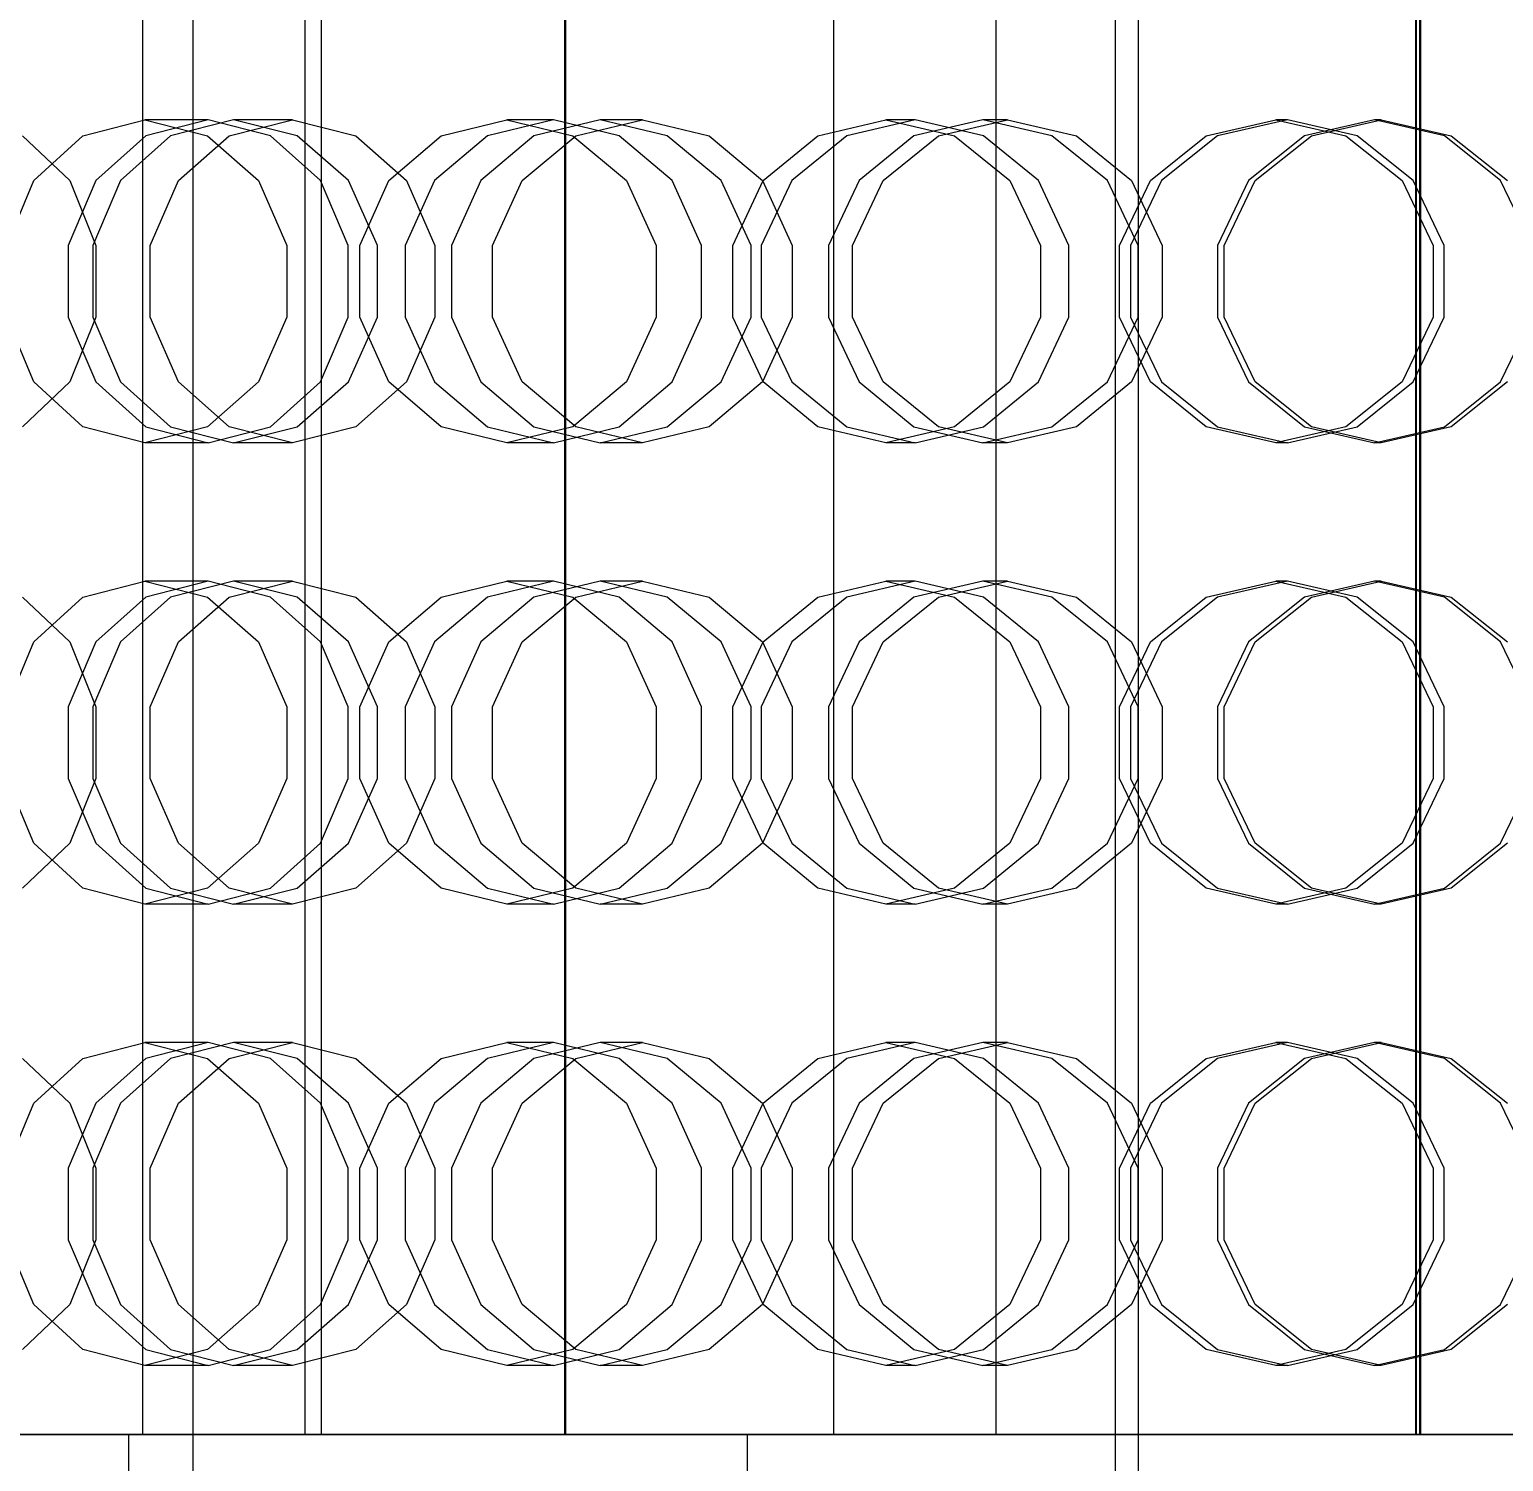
# Model space of a CAD drawing. Header units: millimetres. Extents: x -191664 to 191490, y -197311 to 10263.
# Drawn here: x 1380.8 to 1572.5, y -110393.5 to -110207.2 of the extents above; entities that cross this region are included whole.
import ezdxf

# ---------------------------------------------------------------- set-up
doc = ezdxf.new("R2010")
doc.units = ezdxf.units.MM
doc.layers.add('DET_briquetadora_superior', color=7, linetype='Continuous', lineweight=0)
doc.layers.add('R15_COTAS_TRANSPORTE_P', color=1, linetype='Continuous', lineweight=0)
doc.dimstyles.new('PLANTA_20', dxfattribs={"dimtxt": 50, "dimasz": 30, "dimexe": 30, "dimexo": 16, "dimgap": 20, "dimtad": 1, "dimtih": 1, "dimtoh": 1, "dimdec": 1, "dimzin": 0, "dimdsep": 46, "dimcen": 0.09, "dimadec": 0, "dimazin": 0, "dimtfac": 1, "dimtdec": 4, "dimtofl": 0, "dimtmove": 0, "dimatfit": 3, "dimfxl": 1, "dimtolj": 1, "dimtzin": 0, "dimarcsym": 0})

# ---------------------------------------------------------------- blocks, each defined once
blk = doc.blocks.new('*D133')
at = {"layer": 'Defpoints', "color": 0, "transparency": 16777216}
for p in [(439.69, -194147.98), (217.89, -194406.09), (-500, -194490), (-500, -194490), (500, -194490)]:
    blk.add_point(p, dxfattribs=at)
at = {"layer": 'R15_COTAS_TRANSPORTE_P', "color": 0, "lineweight": -2, "transparency": 16777216}
blk.add_arc((-500, -194490), 722.77, 2.37834, 17.62166, dxfattribs=at)
at = {"layer": 'R15_COTAS_TRANSPORTE_P', "color": 0, "transparency": 16777216}
for points in [[(184.12, -194272.81), (193.59, -194269.58), (179.18, -194242.8)], [(227.15, -194459.9), (217.15, -194460.11), (222.77, -194490)]]:
    blk.add_solid(points, dxfattribs=at)

msp = doc.modelspace()

# ---------------------------------------------------------------- linework, layer by layer
at = {"layer": 'DET_briquetadora_superior', "color": 253, "true_color": 0xa8b8bb}
for p, q in [((1522, -109885), (1522, -110535)), ((1525, -109885), (1525, -110535))]:
    msp.add_line(p, q, dxfattribs=at)
at = {"layer": 'DET_briquetadora_superior', "color": 8, "true_color": 0x6f7d84}
msp.add_line((1402, -110019), (1402, -110401), dxfattribs=at)
at = {"layer": 'DET_briquetadora_superior', "color": 9, "true_color": 0xb9c3c2}
for p, q in [((1395.53, -110390), (1395.53, -110030)), ((1416.63, -110390), (1416.63, -110030)), ((1418.72, -110030), (1418.72, -110390)), ((1450.4, -110390), (1450.4, -110030)), ((1450.5, -110030), (1450.5, -110390)), ((1485.42, -110390), (1485.42, -110030)), ((1506.52, -110390), (1506.52, -110030)), ((1561.07, -110030), (1561.07, -110390)), ((1561.16, -110030), (1561.16, -110390)), ((1561.64, -110390), (1561.64, -110030)), ((1561.73, -110030), (1561.73, -110390)), ((1387.72, -110221.08), (1395.78, -110219)), ((1404, -110219), (1395.78, -110219)), ((1395.78, -110219), (1403.93, -110221.08)), ((1404, -110219), (1395.9, -110221.08)), ((1407.29, -110219), (1399.1, -110221.08)), ((1412.11, -110221.08), (1404, -110219)), ((1406.75, -110221.08), (1414.99, -110219)), ((1414.99, -110219), (1407.29, -110219)), ((1415.57, -110221.08), (1407.29, -110219)), ((1414.99, -110219), (1423.22, -110221.08)), ((1434.31, -110221.08), (1442.85, -110219)), ((1448.92, -110219), (1440.34, -110221.08)), ((1448.92, -110219), (1442.85, -110219)), ((1442.85, -110219), (1451.47, -110221.08)), ((1455.01, -110219), (1446.37, -110221.08)), ((1457.5, -110221.08), (1448.92, -110219)), ((1451.84, -110221.08), (1460.52, -110219)), ((1460.52, -110219), (1455.01, -110219)), ((1463.72, -110221.08), (1455.01, -110219)), ((1460.52, -110219), (1469.19, -110221.08)), ((1483.31, -110221.08), (1492.19, -110219)), ((1495.99, -110219), (1487.09, -110221.08)), ((1495.99, -110219), (1492.19, -110219)), ((1492.19, -110219), (1501.12, -110221.08)), ((1504.78, -110219), (1495.83, -110221.08)), ((1504.9, -110221.08), (1495.99, -110219)), ((1499.04, -110221.08), (1508, -110219)), ((1508, -110219), (1504.78, -110219)), ((1513.76, -110221.08), (1504.78, -110219)), ((1508, -110219), (1516.97, -110221.08)), ((1533.87, -110221.08), (1542.94, -110219)), ((1544.42, -110219), (1535.33, -110221.08)), ((1544.42, -110219), (1542.94, -110219)), ((1542.94, -110219), (1552.04, -110221.08)), ((1553.5, -110221.08), (1544.42, -110219)), ((1555.75, -110219), (1546.66, -110221.08)), ((1547.54, -110221.08), (1556.64, -110219)), ((1556.64, -110219), (1555.75, -110219)), ((1564.86, -110221.08), (1555.75, -110219)), ((1556.64, -110219), (1565.74, -110221.08)), ((1379.85, -110221.08), (1386, -110226.91)), ((1381.33, -110226.91), (1387.72, -110221.08)), ((1395.9, -110221.08), (1389.4, -110226.91)), ((1399.1, -110221.08), (1392.6, -110226.91)), ((1400.15, -110226.91), (1406.75, -110221.08)), ((1403.93, -110221.08), (1410.54, -110226.91)), ((1418.61, -110226.91), (1412.11, -110221.08)), ((1422.28, -110226.91), (1415.57, -110221.08)), ((1423.22, -110221.08), (1429.83, -110226.91)), ((1427.51, -110226.91), (1434.31, -110221.08)), ((1440.34, -110221.08), (1433.46, -110226.91)), ((1446.37, -110221.08), (1439.48, -110226.91)), ((1444.88, -110226.91), (1451.84, -110221.08)), ((1451.47, -110221.08), (1458.43, -110226.91)), ((1464.38, -110226.91), (1457.5, -110221.08)), ((1470.75, -110226.91), (1463.72, -110221.08)), ((1469.19, -110221.08), (1476.15, -110226.91)), ((1476.22, -110226.91), (1483.31, -110221.08)), ((1487.09, -110221.08), (1479.94, -110226.91)), ((1495.83, -110221.08), (1488.69, -110226.91)), ((1491.85, -110226.91), (1499.04, -110221.08)), ((1501.12, -110221.08), (1508.31, -110226.91)), ((1512.04, -110226.91), (1504.9, -110221.08)), ((1521, -110226.91), (1513.76, -110221.08)), ((1516.97, -110221.08), (1524.16, -110226.91)), ((1526.61, -110226.91), (1533.87, -110221.08)), ((1535.33, -110221.08), (1528.05, -110226.91)), ((1546.66, -110221.08), (1539.37, -110226.91)), ((1540.24, -110226.91), (1547.54, -110221.08)), ((1552.04, -110221.08), (1559.34, -110226.91)), ((1560.78, -110226.91), (1553.5, -110221.08)), ((1572.17, -110226.91), (1564.86, -110221.08)), ((1565.74, -110221.08), (1573.04, -110226.91)), ((1377.81, -110235.33), (1381.33, -110226.91)), ((1389.4, -110226.91), (1385.79, -110235.33)), ((1386, -110226.91), (1389.4, -110235.33)), ((1392.6, -110226.91), (1389.01, -110235.33)), ((1396.48, -110235.33), (1400.15, -110226.91)), ((1410.54, -110226.91), (1414.24, -110235.33)), ((1422.22, -110235.33), (1418.61, -110226.91)), ((1426.03, -110235.33), (1422.28, -110226.91)), ((1423.76, -110235.33), (1427.51, -110226.91)), ((1433.46, -110226.91), (1429.64, -110235.33)), ((1429.83, -110226.91), (1433.5, -110235.33)), ((1439.48, -110226.91), (1435.68, -110235.33)), ((1441.02, -110235.33), (1444.88, -110226.91)), ((1458.43, -110226.91), (1462.31, -110235.33)), ((1468.2, -110235.33), (1464.38, -110226.91)), ((1474.66, -110235.33), (1470.75, -110226.91)), ((1472.29, -110235.33), (1476.22, -110226.91)), ((1479.94, -110226.91), (1475.98, -110235.33)), ((1476.15, -110226.91), (1480.01, -110235.33)), ((1488.69, -110226.91), (1484.73, -110235.33)), ((1487.86, -110235.33), (1491.85, -110226.91)), ((1508.31, -110226.91), (1512.32, -110235.33)), ((1516, -110235.33), (1512.04, -110226.91)), ((1525.02, -110235.33), (1521, -110226.91)), ((1522.58, -110235.33), (1526.61, -110226.91)), ((1528.05, -110226.91), (1524.01, -110235.33)), ((1524.16, -110226.91), (1528.15, -110235.33)), ((1539.37, -110226.91), (1535.33, -110235.33)), ((1536.19, -110235.33), (1540.24, -110226.91)), ((1559.34, -110226.91), (1563.39, -110235.33)), ((1564.82, -110235.33), (1560.78, -110226.91)), ((1576.23, -110235.33), (1572.17, -110226.91)), ((1385.79, -110235.33), (1385.79, -110244.67)), ((1389.01, -110235.33), (1389.01, -110244.67)), ((1389.4, -110235.33), (1389.4, -110244.67)), ((1396.48, -110244.67), (1396.48, -110235.33)), ((1414.24, -110235.33), (1414.24, -110244.67)), ((1422.22, -110244.67), (1422.22, -110235.33)), ((1423.76, -110244.67), (1423.76, -110235.33)), ((1426.03, -110244.67), (1426.03, -110235.33)), ((1429.64, -110235.33), (1429.64, -110244.67)), ((1433.5, -110235.33), (1433.5, -110244.67)), ((1435.68, -110235.33), (1435.68, -110244.67)), ((1441.02, -110244.67), (1441.02, -110235.33)), ((1462.31, -110235.33), (1462.31, -110244.67)), ((1468.2, -110244.67), (1468.2, -110235.33)), ((1472.29, -110244.67), (1472.29, -110235.33)), ((1474.66, -110244.67), (1474.66, -110235.33)), ((1475.98, -110235.33), (1475.98, -110244.67)), ((1480.01, -110235.33), (1480.01, -110244.67)), ((1484.73, -110235.33), (1484.73, -110244.67)), ((1487.86, -110244.67), (1487.86, -110235.33)), ((1512.32, -110235.33), (1512.32, -110244.67)), ((1516, -110244.67), (1516, -110235.33)), ((1522.58, -110244.67), (1522.58, -110235.33)), ((1524.01, -110235.33), (1524.01, -110244.67)), ((1525.02, -110244.67), (1525.02, -110235.33)), ((1528.15, -110235.33), (1528.15, -110244.67)), ((1535.33, -110235.33), (1535.33, -110244.67)), ((1536.19, -110244.67), (1536.19, -110235.33)), ((1563.39, -110235.33), (1563.39, -110244.67)), ((1564.82, -110244.67), (1564.82, -110235.33)), ((1381.33, -110253.09), (1377.81, -110244.67)), ((1385.79, -110244.67), (1389.4, -110253.09)), ((1389.4, -110244.67), (1386, -110253.09)), ((1389.01, -110244.67), (1392.6, -110253.09)), ((1400.15, -110253.09), (1396.48, -110244.67)), ((1414.24, -110244.67), (1410.54, -110253.09)), ((1418.61, -110253.09), (1422.22, -110244.67)), ((1422.28, -110253.09), (1426.03, -110244.67)), ((1427.51, -110253.09), (1423.76, -110244.67)), ((1429.64, -110244.67), (1433.46, -110253.09)), ((1433.5, -110244.67), (1429.83, -110253.09)), ((1435.68, -110244.67), (1439.48, -110253.09)), ((1444.88, -110253.09), (1441.02, -110244.67)), ((1462.31, -110244.67), (1458.43, -110253.09)), ((1464.38, -110253.09), (1468.2, -110244.67)), ((1470.75, -110253.09), (1474.66, -110244.67)), ((1476.22, -110253.09), (1472.29, -110244.67)), ((1475.98, -110244.67), (1479.94, -110253.09)), ((1480.01, -110244.67), (1476.15, -110253.09)), ((1484.73, -110244.67), (1488.69, -110253.09)), ((1491.85, -110253.09), (1487.86, -110244.67)), ((1512.32, -110244.67), (1508.31, -110253.09)), ((1512.04, -110253.09), (1516, -110244.67)), ((1521, -110253.09), (1525.02, -110244.67)), ((1526.61, -110253.09), (1522.58, -110244.67)), ((1524.01, -110244.67), (1528.05, -110253.09)), ((1528.15, -110244.67), (1524.16, -110253.09)), ((1535.33, -110244.67), (1539.37, -110253.09)), ((1540.24, -110253.09), (1536.19, -110244.67)), ((1563.39, -110244.67), (1559.34, -110253.09)), ((1560.78, -110253.09), (1564.82, -110244.67)), ((1572.17, -110253.09), (1576.23, -110244.67)), ((1386, -110253.09), (1379.85, -110258.92)), ((1387.72, -110258.92), (1381.33, -110253.09)), ((1389.4, -110253.09), (1395.9, -110258.92)), ((1392.6, -110253.09), (1399.1, -110258.92)), ((1406.75, -110258.92), (1400.15, -110253.09)), ((1410.54, -110253.09), (1403.93, -110258.92)), ((1412.11, -110258.92), (1418.61, -110253.09)), ((1415.57, -110258.92), (1422.28, -110253.09)), ((1429.83, -110253.09), (1423.22, -110258.92)), ((1434.31, -110258.92), (1427.51, -110253.09)), ((1433.46, -110253.09), (1440.34, -110258.92)), ((1439.48, -110253.09), (1446.37, -110258.92)), ((1451.84, -110258.92), (1444.88, -110253.09)), ((1458.43, -110253.09), (1451.47, -110258.92)), ((1457.5, -110258.92), (1464.38, -110253.09)), ((1463.72, -110258.92), (1470.75, -110253.09)), ((1476.15, -110253.09), (1469.19, -110258.92)), ((1483.31, -110258.92), (1476.22, -110253.09)), ((1479.94, -110253.09), (1487.09, -110258.92)), ((1488.69, -110253.09), (1495.83, -110258.92)), ((1499.04, -110258.92), (1491.85, -110253.09)), ((1508.31, -110253.09), (1501.12, -110258.92)), ((1504.9, -110258.92), (1512.04, -110253.09)), ((1513.76, -110258.92), (1521, -110253.09)), ((1524.16, -110253.09), (1516.97, -110258.92)), ((1533.87, -110258.92), (1526.61, -110253.09)), ((1528.05, -110253.09), (1535.33, -110258.92)), ((1539.37, -110253.09), (1546.66, -110258.92)), ((1547.54, -110258.92), (1540.24, -110253.09)), ((1559.34, -110253.09), (1552.04, -110258.92)), ((1553.5, -110258.92), (1560.78, -110253.09)), ((1564.86, -110258.92), (1572.17, -110253.09)), ((1573.04, -110253.09), (1565.74, -110258.92)), ((1395.78, -110261), (1387.72, -110258.92)), ((1403.93, -110258.92), (1395.78, -110261)), ((1395.9, -110258.92), (1404, -110261)), ((1399.1, -110258.92), (1407.29, -110261)), ((1404, -110261), (1412.11, -110258.92)), ((1414.99, -110261), (1406.75, -110258.92)), ((1407.29, -110261), (1415.57, -110258.92)), ((1423.22, -110258.92), (1414.99, -110261)), ((1442.85, -110261), (1434.31, -110258.92)), ((1440.34, -110258.92), (1448.92, -110261)), ((1451.47, -110258.92), (1442.85, -110261)), ((1446.37, -110258.92), (1455.01, -110261)), ((1448.92, -110261), (1457.5, -110258.92)), ((1460.52, -110261), (1451.84, -110258.92)), ((1455.01, -110261), (1463.72, -110258.92)), ((1469.19, -110258.92), (1460.52, -110261)), ((1492.19, -110261), (1483.31, -110258.92)), ((1487.09, -110258.92), (1495.99, -110261)), ((1501.12, -110258.92), (1492.19, -110261)), ((1495.83, -110258.92), (1504.78, -110261)), ((1495.99, -110261), (1504.9, -110258.92)), ((1508, -110261), (1499.04, -110258.92)), ((1504.78, -110261), (1513.76, -110258.92)), ((1516.97, -110258.92), (1508, -110261)), ((1542.94, -110261), (1533.87, -110258.92)), ((1535.33, -110258.92), (1544.42, -110261)), ((1552.04, -110258.92), (1542.94, -110261)), ((1544.42, -110261), (1553.5, -110258.92)), ((1546.66, -110258.92), (1555.75, -110261)), ((1556.64, -110261), (1547.54, -110258.92)), ((1555.75, -110261), (1564.86, -110258.92)), ((1565.74, -110258.92), (1556.64, -110261)), ((1404, -110261), (1395.78, -110261)), ((1414.99, -110261), (1407.29, -110261)), ((1448.92, -110261), (1442.85, -110261)), ((1460.52, -110261), (1455.01, -110261)), ((1495.99, -110261), (1492.19, -110261)), ((1508, -110261), (1504.78, -110261)), ((1544.42, -110261), (1542.94, -110261)), ((1556.64, -110261), (1555.75, -110261)), ((1387.72, -110281.08), (1395.78, -110279)), ((1404, -110279), (1395.78, -110279)), ((1395.78, -110279), (1403.93, -110281.08)), ((1404, -110279), (1395.9, -110281.08)), ((1407.29, -110279), (1399.1, -110281.08)), ((1412.11, -110281.08), (1404, -110279)), ((1406.75, -110281.08), (1414.99, -110279)), ((1414.99, -110279), (1407.29, -110279)), ((1415.57, -110281.08), (1407.29, -110279)), ((1414.99, -110279), (1423.22, -110281.08)), ((1434.31, -110281.08), (1442.85, -110279)), ((1448.92, -110279), (1440.34, -110281.08)), ((1448.92, -110279), (1442.85, -110279)), ((1442.85, -110279), (1451.47, -110281.08)), ((1455.01, -110279), (1446.37, -110281.08)), ((1457.5, -110281.08), (1448.92, -110279)), ((1451.84, -110281.08), (1460.52, -110279)), ((1460.52, -110279), (1455.01, -110279)), ((1463.72, -110281.08), (1455.01, -110279)), ((1460.52, -110279), (1469.19, -110281.08)), ((1483.31, -110281.08), (1492.19, -110279)), ((1495.99, -110279), (1487.09, -110281.08)), ((1495.99, -110279), (1492.19, -110279)), ((1492.19, -110279), (1501.12, -110281.08)), ((1504.78, -110279), (1495.83, -110281.08)), ((1504.9, -110281.08), (1495.99, -110279)), ((1499.04, -110281.08), (1508, -110279)), ((1508, -110279), (1504.78, -110279)), ((1513.76, -110281.08), (1504.78, -110279)), ((1508, -110279), (1516.97, -110281.08)), ((1533.87, -110281.08), (1542.94, -110279)), ((1544.42, -110279), (1535.33, -110281.08)), ((1544.42, -110279), (1542.94, -110279)), ((1542.94, -110279), (1552.04, -110281.08)), ((1553.5, -110281.08), (1544.42, -110279)), ((1555.75, -110279), (1546.66, -110281.08)), ((1547.54, -110281.08), (1556.64, -110279)), ((1556.64, -110279), (1555.75, -110279)), ((1564.86, -110281.08), (1555.75, -110279)), ((1556.64, -110279), (1565.74, -110281.08)), ((1379.85, -110281.08), (1386, -110286.91)), ((1381.33, -110286.91), (1387.72, -110281.08)), ((1395.9, -110281.08), (1389.4, -110286.91)), ((1399.1, -110281.08), (1392.6, -110286.91)), ((1400.15, -110286.91), (1406.75, -110281.08)), ((1403.93, -110281.08), (1410.54, -110286.91)), ((1418.61, -110286.91), (1412.11, -110281.08)), ((1422.28, -110286.91), (1415.57, -110281.08)), ((1423.22, -110281.08), (1429.83, -110286.91)), ((1427.51, -110286.91), (1434.31, -110281.08)), ((1440.34, -110281.08), (1433.46, -110286.91)), ((1446.37, -110281.08), (1439.48, -110286.91)), ((1444.88, -110286.91), (1451.84, -110281.08)), ((1451.47, -110281.08), (1458.43, -110286.91)), ((1464.38, -110286.91), (1457.5, -110281.08)), ((1470.75, -110286.91), (1463.72, -110281.08)), ((1469.19, -110281.08), (1476.15, -110286.91)), ((1476.22, -110286.91), (1483.31, -110281.08)), ((1487.09, -110281.08), (1479.94, -110286.91)), ((1495.83, -110281.08), (1488.69, -110286.91)), ((1491.85, -110286.91), (1499.04, -110281.08)), ((1501.12, -110281.08), (1508.31, -110286.91)), ((1512.04, -110286.91), (1504.9, -110281.08)), ((1521, -110286.91), (1513.76, -110281.08)), ((1516.97, -110281.08), (1524.16, -110286.91)), ((1526.61, -110286.91), (1533.87, -110281.08)), ((1535.33, -110281.08), (1528.05, -110286.91)), ((1546.66, -110281.08), (1539.37, -110286.91)), ((1540.24, -110286.91), (1547.54, -110281.08)), ((1552.04, -110281.08), (1559.34, -110286.91)), ((1560.78, -110286.91), (1553.5, -110281.08)), ((1572.17, -110286.91), (1564.86, -110281.08)), ((1565.74, -110281.08), (1573.04, -110286.91)), ((1377.81, -110295.33), (1381.33, -110286.91)), ((1389.4, -110286.91), (1385.79, -110295.33)), ((1386, -110286.91), (1389.4, -110295.33)), ((1392.6, -110286.91), (1389.01, -110295.33)), ((1396.48, -110295.33), (1400.15, -110286.91)), ((1410.54, -110286.91), (1414.24, -110295.33)), ((1422.22, -110295.33), (1418.61, -110286.91)), ((1426.03, -110295.33), (1422.28, -110286.91)), ((1423.76, -110295.33), (1427.51, -110286.91)), ((1433.46, -110286.91), (1429.64, -110295.33)), ((1429.83, -110286.91), (1433.5, -110295.33)), ((1439.48, -110286.91), (1435.68, -110295.33)), ((1441.02, -110295.33), (1444.88, -110286.91)), ((1458.43, -110286.91), (1462.31, -110295.33)), ((1468.2, -110295.33), (1464.38, -110286.91)), ((1474.66, -110295.33), (1470.75, -110286.91)), ((1472.29, -110295.33), (1476.22, -110286.91)), ((1479.94, -110286.91), (1475.98, -110295.33)), ((1476.15, -110286.91), (1480.01, -110295.33)), ((1488.69, -110286.91), (1484.73, -110295.33)), ((1487.86, -110295.33), (1491.85, -110286.91)), ((1508.31, -110286.91), (1512.32, -110295.33)), ((1516, -110295.33), (1512.04, -110286.91)), ((1525.02, -110295.33), (1521, -110286.91)), ((1522.58, -110295.33), (1526.61, -110286.91)), ((1528.05, -110286.91), (1524.01, -110295.33)), ((1524.16, -110286.91), (1528.15, -110295.33)), ((1539.37, -110286.91), (1535.33, -110295.33)), ((1536.19, -110295.33), (1540.24, -110286.91)), ((1559.34, -110286.91), (1563.39, -110295.33)), ((1564.82, -110295.33), (1560.78, -110286.91)), ((1576.23, -110295.33), (1572.17, -110286.91)), ((1385.79, -110295.33), (1385.79, -110304.67)), ((1389.01, -110295.33), (1389.01, -110304.67)), ((1389.4, -110295.33), (1389.4, -110304.67)), ((1396.48, -110304.67), (1396.48, -110295.33)), ((1414.24, -110295.33), (1414.24, -110304.67)), ((1422.22, -110304.67), (1422.22, -110295.33)), ((1423.76, -110304.67), (1423.76, -110295.33)), ((1426.03, -110304.67), (1426.03, -110295.33)), ((1429.64, -110295.33), (1429.64, -110304.67)), ((1433.5, -110295.33), (1433.5, -110304.67)), ((1435.68, -110295.33), (1435.68, -110304.67)), ((1441.02, -110304.67), (1441.02, -110295.33)), ((1462.31, -110295.33), (1462.31, -110304.67)), ((1468.2, -110304.67), (1468.2, -110295.33)), ((1472.29, -110304.67), (1472.29, -110295.33)), ((1474.66, -110304.67), (1474.66, -110295.33)), ((1475.98, -110295.33), (1475.98, -110304.67)), ((1480.01, -110295.33), (1480.01, -110304.67)), ((1484.73, -110295.33), (1484.73, -110304.67)), ((1487.86, -110304.67), (1487.86, -110295.33)), ((1512.32, -110295.33), (1512.32, -110304.67)), ((1516, -110304.67), (1516, -110295.33)), ((1522.58, -110304.67), (1522.58, -110295.33)), ((1524.01, -110295.33), (1524.01, -110304.67)), ((1525.02, -110304.67), (1525.02, -110295.33)), ((1528.15, -110295.33), (1528.15, -110304.67)), ((1535.33, -110295.33), (1535.33, -110304.67)), ((1536.19, -110304.67), (1536.19, -110295.33)), ((1563.39, -110295.33), (1563.39, -110304.67)), ((1564.82, -110304.67), (1564.82, -110295.33)), ((1381.33, -110313.09), (1377.81, -110304.67)), ((1385.79, -110304.67), (1389.4, -110313.09)), ((1389.4, -110304.67), (1386, -110313.09)), ((1389.01, -110304.67), (1392.6, -110313.09)), ((1400.15, -110313.09), (1396.48, -110304.67)), ((1414.24, -110304.67), (1410.54, -110313.09)), ((1418.61, -110313.09), (1422.22, -110304.67)), ((1422.28, -110313.09), (1426.03, -110304.67)), ((1427.51, -110313.09), (1423.76, -110304.67)), ((1429.64, -110304.67), (1433.46, -110313.09)), ((1433.5, -110304.67), (1429.83, -110313.09)), ((1435.68, -110304.67), (1439.48, -110313.09)), ((1444.88, -110313.09), (1441.02, -110304.67)), ((1462.31, -110304.67), (1458.43, -110313.09)), ((1464.38, -110313.09), (1468.2, -110304.67)), ((1470.75, -110313.09), (1474.66, -110304.67)), ((1476.22, -110313.09), (1472.29, -110304.67)), ((1475.98, -110304.67), (1479.94, -110313.09)), ((1480.01, -110304.67), (1476.15, -110313.09)), ((1484.73, -110304.67), (1488.69, -110313.09)), ((1491.85, -110313.09), (1487.86, -110304.67)), ((1512.32, -110304.67), (1508.31, -110313.09)), ((1512.04, -110313.09), (1516, -110304.67)), ((1521, -110313.09), (1525.02, -110304.67)), ((1526.61, -110313.09), (1522.58, -110304.67)), ((1524.01, -110304.67), (1528.05, -110313.09)), ((1528.15, -110304.67), (1524.16, -110313.09)), ((1535.33, -110304.67), (1539.37, -110313.09)), ((1540.24, -110313.09), (1536.19, -110304.67)), ((1563.39, -110304.67), (1559.34, -110313.09)), ((1560.78, -110313.09), (1564.82, -110304.67)), ((1572.17, -110313.09), (1576.23, -110304.67)), ((1386, -110313.09), (1379.85, -110318.92)), ((1387.72, -110318.92), (1381.33, -110313.09)), ((1389.4, -110313.09), (1395.9, -110318.92)), ((1392.6, -110313.09), (1399.1, -110318.92)), ((1406.75, -110318.92), (1400.15, -110313.09)), ((1410.54, -110313.09), (1403.93, -110318.92)), ((1412.11, -110318.92), (1418.61, -110313.09)), ((1415.57, -110318.92), (1422.28, -110313.09)), ((1429.83, -110313.09), (1423.22, -110318.92)), ((1434.31, -110318.92), (1427.51, -110313.09)), ((1433.46, -110313.09), (1440.34, -110318.92)), ((1439.48, -110313.09), (1446.37, -110318.92)), ((1451.84, -110318.92), (1444.88, -110313.09)), ((1458.43, -110313.09), (1451.47, -110318.92)), ((1457.5, -110318.92), (1464.38, -110313.09)), ((1463.72, -110318.92), (1470.75, -110313.09)), ((1476.15, -110313.09), (1469.19, -110318.92)), ((1483.31, -110318.92), (1476.22, -110313.09)), ((1479.94, -110313.09), (1487.09, -110318.92)), ((1488.69, -110313.09), (1495.83, -110318.92)), ((1499.04, -110318.92), (1491.85, -110313.09)), ((1508.31, -110313.09), (1501.12, -110318.92)), ((1504.9, -110318.92), (1512.04, -110313.09)), ((1513.76, -110318.92), (1521, -110313.09)), ((1524.16, -110313.09), (1516.97, -110318.92)), ((1533.87, -110318.92), (1526.61, -110313.09)), ((1528.05, -110313.09), (1535.33, -110318.92)), ((1539.37, -110313.09), (1546.66, -110318.92)), ((1547.54, -110318.92), (1540.24, -110313.09)), ((1559.34, -110313.09), (1552.04, -110318.92)), ((1553.5, -110318.92), (1560.78, -110313.09)), ((1564.86, -110318.92), (1572.17, -110313.09)), ((1573.04, -110313.09), (1565.74, -110318.92)), ((1395.78, -110321), (1387.72, -110318.92)), ((1403.93, -110318.92), (1395.78, -110321)), ((1395.9, -110318.92), (1404, -110321)), ((1399.1, -110318.92), (1407.29, -110321)), ((1404, -110321), (1412.11, -110318.92)), ((1414.99, -110321), (1406.75, -110318.92)), ((1407.29, -110321), (1415.57, -110318.92)), ((1423.22, -110318.92), (1414.99, -110321)), ((1442.85, -110321), (1434.31, -110318.92)), ((1440.34, -110318.92), (1448.92, -110321)), ((1451.47, -110318.92), (1442.85, -110321)), ((1446.37, -110318.92), (1455.01, -110321)), ((1448.92, -110321), (1457.5, -110318.92)), ((1460.52, -110321), (1451.84, -110318.92)), ((1455.01, -110321), (1463.72, -110318.92)), ((1469.19, -110318.92), (1460.52, -110321)), ((1492.19, -110321), (1483.31, -110318.92)), ((1487.09, -110318.92), (1495.99, -110321)), ((1501.12, -110318.92), (1492.19, -110321)), ((1495.83, -110318.92), (1504.78, -110321)), ((1495.99, -110321), (1504.9, -110318.92)), ((1508, -110321), (1499.04, -110318.92)), ((1504.78, -110321), (1513.76, -110318.92)), ((1516.97, -110318.92), (1508, -110321)), ((1542.94, -110321), (1533.87, -110318.92)), ((1535.33, -110318.92), (1544.42, -110321)), ((1552.04, -110318.92), (1542.94, -110321)), ((1544.42, -110321), (1553.5, -110318.92)), ((1546.66, -110318.92), (1555.75, -110321)), ((1556.64, -110321), (1547.54, -110318.92)), ((1555.75, -110321), (1564.86, -110318.92)), ((1565.74, -110318.92), (1556.64, -110321)), ((1404, -110321), (1395.78, -110321)), ((1414.99, -110321), (1407.29, -110321)), ((1448.92, -110321), (1442.85, -110321)), ((1460.52, -110321), (1455.01, -110321)), ((1495.99, -110321), (1492.19, -110321)), ((1508, -110321), (1504.78, -110321)), ((1544.42, -110321), (1542.94, -110321)), ((1556.64, -110321), (1555.75, -110321)), ((1387.72, -110341.08), (1395.78, -110339)), ((1404, -110339), (1395.78, -110339)), ((1395.78, -110339), (1403.93, -110341.08)), ((1404, -110339), (1395.9, -110341.08)), ((1407.29, -110339), (1399.1, -110341.08)), ((1412.11, -110341.08), (1404, -110339)), ((1406.75, -110341.08), (1414.99, -110339)), ((1414.99, -110339), (1407.29, -110339)), ((1415.57, -110341.08), (1407.29, -110339)), ((1414.99, -110339), (1423.22, -110341.08)), ((1434.31, -110341.08), (1442.85, -110339)), ((1448.92, -110339), (1440.34, -110341.08)), ((1448.92, -110339), (1442.85, -110339)), ((1442.85, -110339), (1451.47, -110341.08)), ((1455.01, -110339), (1446.37, -110341.08)), ((1457.5, -110341.08), (1448.92, -110339)), ((1451.84, -110341.08), (1460.52, -110339)), ((1460.52, -110339), (1455.01, -110339)), ((1463.72, -110341.08), (1455.01, -110339)), ((1460.52, -110339), (1469.19, -110341.08)), ((1483.31, -110341.08), (1492.19, -110339)), ((1495.99, -110339), (1487.09, -110341.08)), ((1495.99, -110339), (1492.19, -110339)), ((1492.19, -110339), (1501.12, -110341.08)), ((1504.78, -110339), (1495.83, -110341.08)), ((1504.9, -110341.08), (1495.99, -110339)), ((1499.04, -110341.08), (1508, -110339)), ((1508, -110339), (1504.78, -110339)), ((1513.76, -110341.08), (1504.78, -110339)), ((1508, -110339), (1516.97, -110341.08)), ((1533.87, -110341.08), (1542.94, -110339)), ((1544.42, -110339), (1535.33, -110341.08)), ((1544.42, -110339), (1542.94, -110339)), ((1542.94, -110339), (1552.04, -110341.08)), ((1553.5, -110341.08), (1544.42, -110339)), ((1555.75, -110339), (1546.66, -110341.08)), ((1547.54, -110341.08), (1556.64, -110339)), ((1556.64, -110339), (1555.75, -110339)), ((1564.86, -110341.08), (1555.75, -110339)), ((1556.64, -110339), (1565.74, -110341.08)), ((1379.85, -110341.08), (1386, -110346.91)), ((1381.33, -110346.91), (1387.72, -110341.08)), ((1395.9, -110341.08), (1389.4, -110346.91)), ((1399.1, -110341.08), (1392.6, -110346.91)), ((1400.15, -110346.91), (1406.75, -110341.08)), ((1403.93, -110341.08), (1410.54, -110346.91)), ((1418.61, -110346.91), (1412.11, -110341.08)), ((1422.28, -110346.91), (1415.57, -110341.08)), ((1423.22, -110341.08), (1429.83, -110346.91)), ((1427.51, -110346.91), (1434.31, -110341.08)), ((1440.34, -110341.08), (1433.46, -110346.91)), ((1446.37, -110341.08), (1439.48, -110346.91)), ((1444.88, -110346.91), (1451.84, -110341.08)), ((1451.47, -110341.08), (1458.43, -110346.91)), ((1464.38, -110346.91), (1457.5, -110341.08)), ((1470.75, -110346.91), (1463.72, -110341.08)), ((1469.19, -110341.08), (1476.15, -110346.91)), ((1476.22, -110346.91), (1483.31, -110341.08)), ((1487.09, -110341.08), (1479.94, -110346.91)), ((1495.83, -110341.08), (1488.69, -110346.91)), ((1491.85, -110346.91), (1499.04, -110341.08)), ((1501.12, -110341.08), (1508.31, -110346.91)), ((1512.04, -110346.91), (1504.9, -110341.08)), ((1521, -110346.91), (1513.76, -110341.08)), ((1516.97, -110341.08), (1524.16, -110346.91)), ((1526.61, -110346.91), (1533.87, -110341.08)), ((1535.33, -110341.08), (1528.05, -110346.91)), ((1546.66, -110341.08), (1539.37, -110346.91)), ((1540.24, -110346.91), (1547.54, -110341.08)), ((1552.04, -110341.08), (1559.34, -110346.91)), ((1560.78, -110346.91), (1553.5, -110341.08)), ((1572.17, -110346.91), (1564.86, -110341.08)), ((1565.74, -110341.08), (1573.04, -110346.91)), ((1377.81, -110355.33), (1381.33, -110346.91)), ((1389.4, -110346.91), (1385.79, -110355.33)), ((1386, -110346.91), (1389.4, -110355.33)), ((1392.6, -110346.91), (1389.01, -110355.33)), ((1396.48, -110355.33), (1400.15, -110346.91)), ((1410.54, -110346.91), (1414.24, -110355.33)), ((1422.22, -110355.33), (1418.61, -110346.91)), ((1426.03, -110355.33), (1422.28, -110346.91)), ((1423.76, -110355.33), (1427.51, -110346.91)), ((1433.46, -110346.91), (1429.64, -110355.33)), ((1429.83, -110346.91), (1433.5, -110355.33)), ((1439.48, -110346.91), (1435.68, -110355.33)), ((1441.02, -110355.33), (1444.88, -110346.91)), ((1458.43, -110346.91), (1462.31, -110355.33)), ((1468.2, -110355.33), (1464.38, -110346.91)), ((1474.66, -110355.33), (1470.75, -110346.91)), ((1472.29, -110355.33), (1476.22, -110346.91)), ((1479.94, -110346.91), (1475.98, -110355.33)), ((1476.15, -110346.91), (1480.01, -110355.33)), ((1488.69, -110346.91), (1484.73, -110355.33)), ((1487.86, -110355.33), (1491.85, -110346.91)), ((1508.31, -110346.91), (1512.32, -110355.33)), ((1516, -110355.33), (1512.04, -110346.91)), ((1525.02, -110355.33), (1521, -110346.91)), ((1522.58, -110355.33), (1526.61, -110346.91)), ((1528.05, -110346.91), (1524.01, -110355.33)), ((1524.16, -110346.91), (1528.15, -110355.33)), ((1539.37, -110346.91), (1535.33, -110355.33)), ((1536.19, -110355.33), (1540.24, -110346.91)), ((1559.34, -110346.91), (1563.39, -110355.33)), ((1564.82, -110355.33), (1560.78, -110346.91)), ((1576.23, -110355.33), (1572.17, -110346.91)), ((1385.79, -110355.33), (1385.79, -110364.67)), ((1389.01, -110355.33), (1389.01, -110364.67)), ((1389.4, -110355.33), (1389.4, -110364.67)), ((1396.48, -110364.67), (1396.48, -110355.33)), ((1414.24, -110355.33), (1414.24, -110364.67)), ((1422.22, -110364.67), (1422.22, -110355.33)), ((1423.76, -110364.67), (1423.76, -110355.33)), ((1426.03, -110364.67), (1426.03, -110355.33)), ((1429.64, -110355.33), (1429.64, -110364.67)), ((1433.5, -110355.33), (1433.5, -110364.67)), ((1435.68, -110355.33), (1435.68, -110364.67)), ((1441.02, -110364.67), (1441.02, -110355.33)), ((1462.31, -110355.33), (1462.31, -110364.67)), ((1468.2, -110364.67), (1468.2, -110355.33)), ((1472.29, -110364.67), (1472.29, -110355.33)), ((1474.66, -110364.67), (1474.66, -110355.33)), ((1475.98, -110355.33), (1475.98, -110364.67)), ((1480.01, -110355.33), (1480.01, -110364.67)), ((1484.73, -110355.33), (1484.73, -110364.67)), ((1487.86, -110364.67), (1487.86, -110355.33)), ((1512.32, -110355.33), (1512.32, -110364.67)), ((1516, -110364.67), (1516, -110355.33)), ((1522.58, -110364.67), (1522.58, -110355.33)), ((1524.01, -110355.33), (1524.01, -110364.67)), ((1525.02, -110364.67), (1525.02, -110355.33)), ((1528.15, -110355.33), (1528.15, -110364.67)), ((1535.33, -110355.33), (1535.33, -110364.67)), ((1536.19, -110364.67), (1536.19, -110355.33)), ((1563.39, -110355.33), (1563.39, -110364.67)), ((1564.82, -110364.67), (1564.82, -110355.33)), ((1381.33, -110373.09), (1377.81, -110364.67)), ((1385.79, -110364.67), (1389.4, -110373.09)), ((1389.4, -110364.67), (1386, -110373.09)), ((1389.01, -110364.67), (1392.6, -110373.09)), ((1400.15, -110373.09), (1396.48, -110364.67)), ((1414.24, -110364.67), (1410.54, -110373.09)), ((1418.61, -110373.09), (1422.22, -110364.67)), ((1422.28, -110373.09), (1426.03, -110364.67)), ((1427.51, -110373.09), (1423.76, -110364.67)), ((1429.64, -110364.67), (1433.46, -110373.09)), ((1433.5, -110364.67), (1429.83, -110373.09)), ((1435.68, -110364.67), (1439.48, -110373.09)), ((1444.88, -110373.09), (1441.02, -110364.67)), ((1462.31, -110364.67), (1458.43, -110373.09)), ((1464.38, -110373.09), (1468.2, -110364.67)), ((1470.75, -110373.09), (1474.66, -110364.67)), ((1476.22, -110373.09), (1472.29, -110364.67)), ((1475.98, -110364.67), (1479.94, -110373.09)), ((1480.01, -110364.67), (1476.15, -110373.09)), ((1484.73, -110364.67), (1488.69, -110373.09)), ((1491.85, -110373.09), (1487.86, -110364.67)), ((1512.32, -110364.67), (1508.31, -110373.09)), ((1512.04, -110373.09), (1516, -110364.67)), ((1521, -110373.09), (1525.02, -110364.67)), ((1526.61, -110373.09), (1522.58, -110364.67)), ((1524.01, -110364.67), (1528.05, -110373.09)), ((1528.15, -110364.67), (1524.16, -110373.09)), ((1535.33, -110364.67), (1539.37, -110373.09)), ((1540.24, -110373.09), (1536.19, -110364.67)), ((1563.39, -110364.67), (1559.34, -110373.09)), ((1560.78, -110373.09), (1564.82, -110364.67)), ((1572.17, -110373.09), (1576.23, -110364.67)), ((1386, -110373.09), (1379.85, -110378.92)), ((1387.72, -110378.92), (1381.33, -110373.09)), ((1389.4, -110373.09), (1395.9, -110378.92)), ((1392.6, -110373.09), (1399.1, -110378.92)), ((1406.75, -110378.92), (1400.15, -110373.09)), ((1410.54, -110373.09), (1403.93, -110378.92)), ((1412.11, -110378.92), (1418.61, -110373.09)), ((1415.57, -110378.92), (1422.28, -110373.09)), ((1429.83, -110373.09), (1423.22, -110378.92)), ((1434.31, -110378.92), (1427.51, -110373.09)), ((1433.46, -110373.09), (1440.34, -110378.92)), ((1439.48, -110373.09), (1446.37, -110378.92)), ((1451.84, -110378.92), (1444.88, -110373.09)), ((1458.43, -110373.09), (1451.47, -110378.92)), ((1457.5, -110378.92), (1464.38, -110373.09)), ((1463.72, -110378.92), (1470.75, -110373.09)), ((1476.15, -110373.09), (1469.19, -110378.92)), ((1483.31, -110378.92), (1476.22, -110373.09)), ((1479.94, -110373.09), (1487.09, -110378.92)), ((1488.69, -110373.09), (1495.83, -110378.92)), ((1499.04, -110378.92), (1491.85, -110373.09)), ((1508.31, -110373.09), (1501.12, -110378.92)), ((1504.9, -110378.92), (1512.04, -110373.09)), ((1513.76, -110378.92), (1521, -110373.09)), ((1524.16, -110373.09), (1516.97, -110378.92)), ((1533.87, -110378.92), (1526.61, -110373.09)), ((1528.05, -110373.09), (1535.33, -110378.92)), ((1539.37, -110373.09), (1546.66, -110378.92)), ((1547.54, -110378.92), (1540.24, -110373.09)), ((1559.34, -110373.09), (1552.04, -110378.92)), ((1553.5, -110378.92), (1560.78, -110373.09)), ((1564.86, -110378.92), (1572.17, -110373.09)), ((1573.04, -110373.09), (1565.74, -110378.92)), ((1395.78, -110381), (1387.72, -110378.92)), ((1403.93, -110378.92), (1395.78, -110381)), ((1395.9, -110378.92), (1404, -110381)), ((1399.1, -110378.92), (1407.29, -110381)), ((1404, -110381), (1412.11, -110378.92)), ((1414.99, -110381), (1406.75, -110378.92)), ((1407.29, -110381), (1415.57, -110378.92)), ((1423.22, -110378.92), (1414.99, -110381)), ((1442.85, -110381), (1434.31, -110378.92)), ((1440.34, -110378.92), (1448.92, -110381)), ((1451.47, -110378.92), (1442.85, -110381)), ((1446.37, -110378.92), (1455.01, -110381)), ((1448.92, -110381), (1457.5, -110378.92)), ((1460.52, -110381), (1451.84, -110378.92)), ((1455.01, -110381), (1463.72, -110378.92)), ((1469.19, -110378.92), (1460.52, -110381)), ((1492.19, -110381), (1483.31, -110378.92)), ((1487.09, -110378.92), (1495.99, -110381)), ((1501.12, -110378.92), (1492.19, -110381)), ((1495.83, -110378.92), (1504.78, -110381)), ((1495.99, -110381), (1504.9, -110378.92)), ((1508, -110381), (1499.04, -110378.92)), ((1504.78, -110381), (1513.76, -110378.92)), ((1516.97, -110378.92), (1508, -110381)), ((1542.94, -110381), (1533.87, -110378.92)), ((1535.33, -110378.92), (1544.42, -110381)), ((1552.04, -110378.92), (1542.94, -110381)), ((1544.42, -110381), (1553.5, -110378.92)), ((1546.66, -110378.92), (1555.75, -110381)), ((1556.64, -110381), (1547.54, -110378.92)), ((1555.75, -110381), (1564.86, -110378.92)), ((1565.74, -110378.92), (1556.64, -110381)), ((1404, -110381), (1395.78, -110381)), ((1414.99, -110381), (1407.29, -110381)), ((1448.92, -110381), (1442.85, -110381)), ((1460.52, -110381), (1455.01, -110381)), ((1495.99, -110381), (1492.19, -110381)), ((1508, -110381), (1504.78, -110381)), ((1544.42, -110381), (1542.94, -110381)), ((1556.64, -110381), (1555.75, -110381)), ((1366.99, -110390), (1384.1, -110390)), ((1385.18, -110390), (1368.04, -110390)), ((1371.72, -110390), (1384.63, -110390)), ((1385.27, -110390), (1372.52, -110390)), ((1391.72, -110390), (1373.82, -110390)), ((1374.96, -110390), (1392.75, -110390)), ((1384.1, -110390), (1401.7, -110390)), ((1384.63, -110390), (1393.65, -110390)), ((1402.81, -110390), (1385.18, -110390)), ((1394.01, -110390), (1385.27, -110390)), ((1407.02, -110390), (1391.72, -110390)), ((1392.75, -110390), (1407.83, -110390)), ((1393.65, -110390), (1397, -110390)), ((1393.65, -110390), (1393.65, -110440)), ((1397, -110390), (1394.01, -110390)), ((1398.11, -110390), (1395.53, -110390)), ((1395.53, -110390), (1399.8, -110390)), ((1407.13, -110390), (1398.11, -110390)), ((1399.8, -110390), (1410.26, -110390)), ((1401.7, -110390), (1419.74, -110390)), ((1420.88, -110390), (1402.81, -110390)), ((1418.2, -110390), (1407.02, -110390)), ((1421.24, -110390), (1407.13, -110390)), ((1407.83, -110390), (1418.72, -110390)), ((1410.26, -110390), (1425.32, -110390)), ((1419.2, -110390), (1416.63, -110390)), ((1416.63, -110390), (1420.89, -110390)), ((1424.17, -110390), (1418.2, -110390)), ((1418.72, -110390), (1424.35, -110390)), ((1428.23, -110390), (1419.2, -110390)), ((1419.74, -110390), (1438.19, -110390)), ((1439.35, -110390), (1420.88, -110390)), ((1420.89, -110390), (1431.35, -110390)), ((1438.27, -110390), (1421.24, -110390)), ((1424.35, -110390), (1424.17, -110390)), ((1425.32, -110390), (1442.68, -110390)), ((1442.33, -110390), (1428.23, -110390)), ((1431.35, -110390), (1446.41, -110390)), ((1438.19, -110390), (1456.98, -110390)), ((1455.64, -110390), (1438.27, -110390)), ((1458.17, -110390), (1439.35, -110390)), ((1459.37, -110390), (1442.33, -110390)), ((1442.68, -110390), (1459.72, -110390)), ((1446.41, -110390), (1463.78, -110390)), ((1450.98, -110390), (1450.4, -110390)), ((1450.4, -110390), (1452.88, -110390)), ((1450.5, -110390), (1452.98, -110390)), ((1451.08, -110390), (1450.5, -110390)), ((1454.61, -110390), (1450.98, -110390)), ((1454.7, -110390), (1451.08, -110390)), ((1452.88, -110390), (1458.35, -110390)), ((1452.98, -110390), (1458.45, -110390)), ((1461.2, -110390), (1454.61, -110390)), ((1461.29, -110390), (1454.7, -110390)), ((1470.7, -110390), (1455.64, -110390)), ((1456.98, -110390), (1476.08, -110390)), ((1477.28, -110390), (1458.17, -110390)), ((1458.35, -110390), (1466.68, -110390)), ((1458.45, -110390), (1466.78, -110390)), ((1476.73, -110390), (1459.37, -110390)), ((1459.72, -110390), (1473.82, -110390)), ((1470.6, -110390), (1461.2, -110390)), ((1470.68, -110390), (1461.29, -110390)), ((1463.78, -110390), (1480.81, -110390)), ((1466.68, -110390), (1477.66, -110390)), ((1466.78, -110390), (1477.76, -110390)), ((1482.57, -110390), (1470.6, -110390)), ((1482.64, -110390), (1470.68, -110390)), ((1481.15, -110390), (1470.7, -110390)), ((1473.82, -110390), (1482.84, -110390)), ((1477.03, -110390), (1474.12, -110390)), ((1474.12, -110390), (1474.12, -110626)), ((1474.12, -110390), (1475.09, -110390)), ((1475.09, -110390), (1479.9, -110390)), ((1476.08, -110390), (1495.43, -110390)), ((1491.79, -110390), (1476.73, -110390)), ((1483.7, -110390), (1477.03, -110390)), ((1496.65, -110390), (1477.28, -110390)), ((1477.66, -110390), (1491.02, -110390)), ((1477.76, -110390), (1491.12, -110390)), ((1479.9, -110390), (1488.37, -110390)), ((1480.81, -110390), (1494.92, -110390)), ((1485.42, -110390), (1481.15, -110390)), ((1496.81, -110390), (1482.57, -110390)), ((1496.87, -110390), (1482.64, -110390)), ((1482.84, -110390), (1485.42, -110390)), ((1493.88, -110390), (1483.7, -110390)), ((1488.37, -110390), (1500.16, -110390)), ((1491.02, -110390), (1506.44, -110390)), ((1491.12, -110390), (1506.54, -110390)), ((1502.25, -110390), (1491.79, -110390)), ((1507.17, -110390), (1493.88, -110390)), ((1494.92, -110390), (1503.94, -110390)), ((1495.43, -110390), (1514.99, -110390)), ((1516.22, -110390), (1496.65, -110390)), ((1512.98, -110390), (1496.81, -110390)), ((1513.03, -110390), (1496.87, -110390)), ((1500.16, -110390), (1514.83, -110390)), ((1506.52, -110390), (1502.25, -110390)), ((1503.94, -110390), (1506.52, -110390)), ((1506.44, -110390), (1523.54, -110390)), ((1506.54, -110390), (1523.64, -110390)), ((1523.08, -110390), (1507.17, -110390)), ((1530.67, -110390), (1512.98, -110390)), ((1530.71, -110390), (1513.03, -110390)), ((1514.83, -110390), (1531.82, -110390)), ((1514.99, -110390), (1534.7, -110390)), ((1535.93, -110390), (1516.22, -110390)), ((1540.97, -110390), (1523.08, -110390)), ((1523.54, -110390), (1541.9, -110390)), ((1523.64, -110390), (1542, -110390)), ((1549.46, -110390), (1530.67, -110390)), ((1549.48, -110390), (1530.71, -110390)), ((1531.82, -110390), (1550.46, -110390)), ((1534.7, -110390), (1554.51, -110390)), ((1555.75, -110390), (1535.93, -110390)), ((1560.18, -110390), (1540.97, -110390)), ((1541.9, -110390), (1561.07, -110390)), ((1542, -110390), (1561.16, -110390)), ((1568.88, -110390), (1549.46, -110390)), ((1568.88, -110390), (1549.48, -110390)), ((1550.46, -110390), (1570.04, -110390)), ((1554.51, -110390), (1574.38, -110390)), ((1575.62, -110390), (1555.75, -110390)), ((1579.96, -110390), (1560.18, -110390)), ((1561.07, -110390), (1561.64, -110390)), ((1561.16, -110390), (1561.73, -110390)), ((1561.64, -110390), (1601.59, -110390)), ((1561.73, -110390), (1601.48, -110390)), ((1588.44, -110390), (1568.88, -110390)), ((1588.45, -110390), (1568.88, -110390)), ((1570.04, -110390), (1589.82, -110390))]:
    msp.add_line(p, q, dxfattribs=at)

# ---------------------------------------------------------------- dimensions: what is measured, and where the dimension line sits
at = {"layer": 'R15_COTAS_TRANSPORTE_P'}
dim = msp.add_angular_dim_2l(base=(217.89, -194406.09), line1=((-500, -194490), (500, -194490)), line2=((-500, -194490), (439.69, -194147.98)), dimstyle='PLANTA_20', dxfattribs=at)
dim.commit()
dim.dimension.update_dxf_attribs({"geometry": '*D133', "text_midpoint": (191490.46, -33543.69)})

doc.saveas('drawing.dxf')
